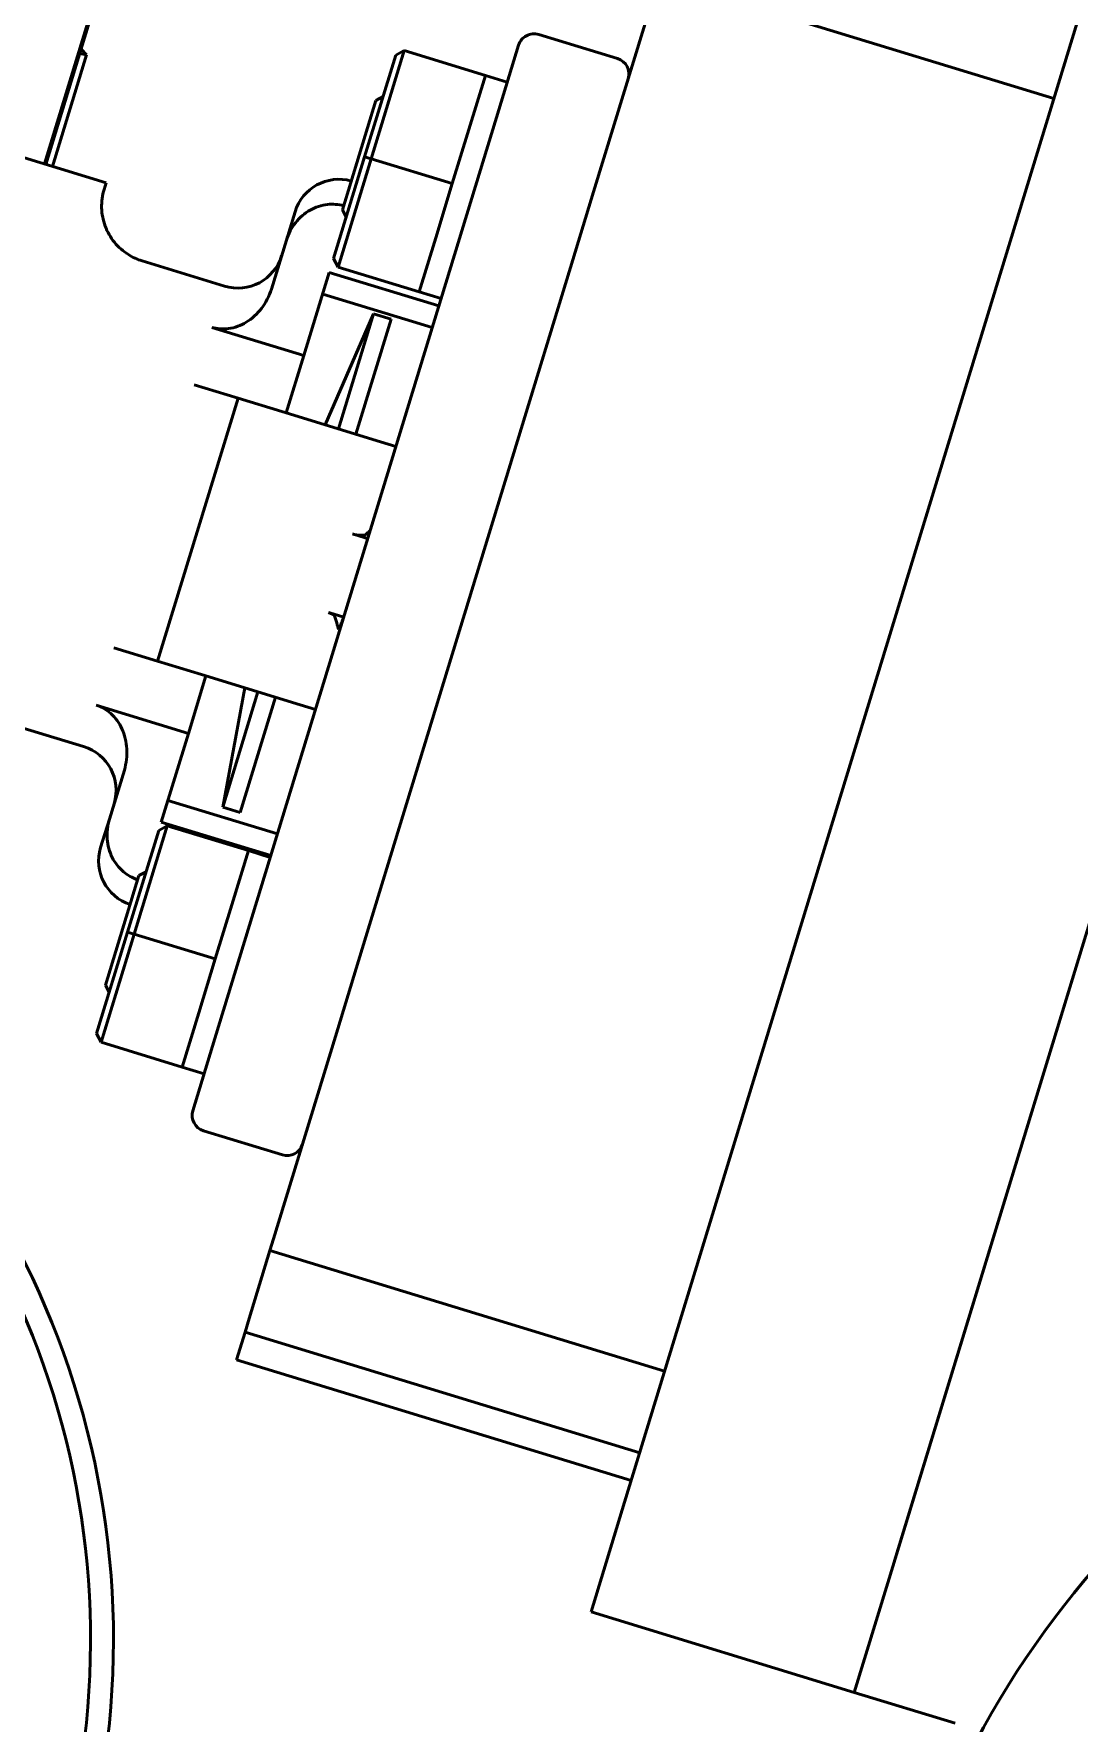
# Model space of a CAD drawing. Header units: inches. Extents: x 11 to 1621, y 11 to 1332.
# Drawn here: x 1297.871 to 1299.666, y 339.736 to 342.637 of the extents above; entities that cross this region are included whole.
import ezdxf

# ---------------------------------------------------------------- set-up
doc = ezdxf.new("R2010")
doc.units = ezdxf.units.IN
doc.header["$LTSCALE"] = 48
doc.header["$MEASUREMENT"] = 0
doc.layers.add('Visible (ANSI)', color=7, linetype='Continuous', lineweight=50)

msp = doc.modelspace()

# ---------------------------------------------------------------- linework, layer by layer
at = {"layer": 'Visible (ANSI)'}
for p, q in [((1298.067855, 342.998532), (1297.888971, 342.41343)), ((1298.070135, 342.997834), (1297.891252, 342.412733)), ((1297.994789, 342.381079), (1296.752345, 342.760932)), ((1298.884994, 340.115223), (1299.690743, 342.750709)), ((1299.621941, 342.525669), (1298.944245, 342.732862)), ((1298.938118, 342.712822), (1298.831907, 342.365421)), ((1298.703096, 342.617386), (1298.66511, 342.493142)), ((1298.873047, 342.594245), (1298.737508, 342.635683)), ((1297.961128, 342.601038), (1297.902506, 342.409292)), ((1297.961128, 342.601038), (1297.94945, 342.603093)), ((1297.951769, 342.610675), (1297.961128, 342.601038)), ((1298.438619, 342.42561), (1298.491971, 342.600117)), ((1298.506719, 342.607959), (1298.449914, 342.422157)), ((1298.491971, 342.600117), (1298.506719, 342.607959)), ((1298.506719, 342.607959), (1298.646023, 342.565369)), ((1300.14254, 342.61258), (1299.336791, 339.977095)), ((1298.617621, 342.472468), (1298.646023, 342.565369)), ((1298.683673, 342.553858), (1298.646023, 342.565369)), ((1300.131029, 342.57493), (1299.348302, 340.014744)), ((1298.457983, 342.522612), (1298.470273, 342.529147)), ((1298.457983, 342.522612), (1298.40043, 342.334363)), ((1298.181661, 340.91185), (1298.66511, 342.493142)), ((1298.589218, 342.379567), (1298.617621, 342.472468)), ((1298.385267, 342.251103), (1298.438619, 342.42561)), ((1298.449914, 342.422157), (1298.393109, 342.236355)), ((1298.438619, 342.42561), (1298.449914, 342.422157)), ((1298.449914, 342.422157), (1298.589218, 342.379567)), ((1297.991335, 342.369784), (1297.994789, 342.381079)), ((1298.560815, 342.286667), (1298.589218, 342.379567)), ((1298.79217, 342.235449), (1298.831907, 342.365421)), ((1298.319212, 342.331295), (1298.304253, 342.282365)), ((1298.40043, 342.334363), (1298.406965, 342.322073)), ((1298.304253, 342.282365), (1298.278532, 342.198235)), ((1298.532413, 342.193766), (1298.560815, 342.286667)), ((1298.19787, 342.203717), (1298.056569, 342.246917)), ((1298.393109, 342.236355), (1298.385267, 342.251103)), ((1298.393109, 342.236355), (1298.532413, 342.193766)), ((1298.334323, 342.084472), (1298.37798, 342.22727)), ((1298.566229, 342.169716), (1298.37798, 342.22727)), ((1298.79217, 342.235449), (1298.428173, 341.044868)), ((1298.554852, 342.132503), (1298.366603, 342.190057)), ((1298.532426, 342.193808), (1298.570076, 342.182298)), ((1298.370888, 341.96556), (1298.454059, 342.156269)), ((1298.393627, 341.958608), (1298.454059, 342.156269)), ((1298.454059, 342.156269), (1298.484178, 342.147061)), ((1298.176193, 342.132817), (1298.334323, 342.084472)), ((1298.423747, 341.949399), (1298.484178, 342.147061)), ((1298.334323, 342.084472), (1298.304201, 341.985948)), ((1298.146072, 342.034293), (1298.221371, 342.011272)), ((1298.221371, 342.011272), (1298.083243, 341.559474)), ((1298.221371, 342.011272), (1298.296671, 341.988251)), ((1298.296671, 341.988251), (1298.466095, 341.936452)), ((1298.466095, 341.936452), (1298.49245, 341.928395)), ((1298.437581, 341.771866), (1298.41764, 341.777963)), ((1298.437581, 341.771866), (1298.437576, 341.771864)), ((1298.437576, 341.771864), (1298.443993, 341.769901)), ((1298.376422, 341.643144), (1298.386608, 341.64003)), ((1298.386605, 341.640035), (1298.386608, 341.64003)), ((1298.402778, 341.635091), (1298.386605, 341.640035)), ((1298.083243, 341.559474), (1298.007943, 341.582496)), ((1298.158542, 341.536453), (1298.083243, 341.559474)), ((1298.166072, 341.534151), (1298.135951, 341.435627)), ((1298.158542, 341.536453), (1298.327967, 341.484655)), ((1298.232759, 341.513763), (1298.195068, 341.309149)), ((1297.977822, 341.483972), (1298.135951, 341.435627)), ((1298.195068, 341.309149), (1298.255499, 341.50681)), ((1298.225188, 341.29994), (1298.285619, 341.497602)), ((1298.354321, 341.476597), (1298.327967, 341.484655)), ((1297.956145, 341.413072), (1297.814844, 341.456272)), ((1298.135951, 341.435627), (1298.089368, 341.283261)), ((1298.000362, 341.288382), (1298.026082, 341.372511)), ((1298.288994, 341.26292), (1298.100745, 341.320474)), ((1298.195068, 341.309149), (1298.225188, 341.29994)), ((1298.000362, 341.288382), (1297.985402, 341.239451)), ((1298.277617, 341.225708), (1298.089368, 341.283261)), ((1298.031654, 341.094489), (1298.085006, 341.268996)), ((1298.099755, 341.276838), (1298.042949, 341.091036)), ((1298.085006, 341.268996), (1298.099755, 341.276838)), ((1298.099755, 341.276838), (1298.239059, 341.234248)), ((1298.210656, 341.141347), (1298.239059, 341.234248)), ((1298.276709, 341.222737), (1298.239059, 341.234248)), ((1298.051019, 341.191491), (1297.993465, 341.003242)), ((1298.051019, 341.191491), (1298.063309, 341.198026)), ((1298.182254, 341.048446), (1298.210656, 341.141347)), ((1297.978302, 340.919982), (1298.031654, 341.094489)), ((1298.042949, 341.091036), (1297.986144, 340.905234)), ((1298.031654, 341.094489), (1298.042949, 341.091036)), ((1298.042949, 341.091036), (1298.182254, 341.048446)), ((1298.153851, 340.955545), (1298.182254, 341.048446)), ((1298.388437, 340.914896), (1298.428173, 341.044868)), ((1297.993465, 341.003242), (1298, 340.990952)), ((1298.125448, 340.862644), (1298.153851, 340.955545)), ((1297.986144, 340.905234), (1297.978302, 340.919982)), ((1297.986144, 340.905234), (1298.125448, 340.862644)), ((1298.181661, 340.91185), (1298.143676, 340.787606)), ((1298.388437, 340.914896), (1298.282226, 340.567495)), ((1298.125461, 340.862687), (1298.163111, 340.851176)), ((1298.297512, 340.711755), (1298.161973, 340.753194)), ((1298.276099, 340.547455), (1298.282226, 340.567495)), ((1298.240528, 340.431107), (1298.276099, 340.547455)), ((1298.276099, 340.547455), (1298.953795, 340.340263)), ((1298.233318, 340.407525), (1298.240528, 340.431107)), ((1298.233318, 340.407525), (1298.218808, 340.360065)), ((1298.911014, 340.200332), (1298.233318, 340.407525)), ((1298.218808, 340.360065), (1298.896504, 340.152873)), ((1298.884994, 340.115223), (1298.82744, 339.926974)), ((1299.336791, 339.977095), (1299.279238, 339.788846)), ((1298.82744, 339.926974), (1299.279238, 339.788846)), ((1299.279238, 339.788846), (1299.452501, 339.735874))]:
    msp.add_line(p, q, dxfattribs=at)
for centre, radius, start, end in [((1247.196979, 358.380235), 51.6875, 340.5924941, 354.6749842), ((1298.72945, 342.609329), 0.027559, 73, 163), ((1298.86499, 342.56789), 0.027559, 343, 73), ((1298.394512, 342.308274), 0.07874, 74.432544, 163), ((1298.220891, 342.279017), 0.07874, 253, 343), ((1297.933124, 341.337772), 0.07874, 343, 73), ((1298.060702, 341.21643), 0.07874, 163, 251.567456), ((1296.550623, 339.879276), 1.456693, 270.477896, 53.254802), ((1296.550623, 339.879276), 1.417323, 270.979733, 52.682492), ((1298.170031, 340.779549), 0.027559, 163, 253), ((1298.30557, 340.73811), 0.027559, 253, 343), ((1300.881393, 338.969666), 1.574803, 112.194967, 178)]:
    msp.add_arc(centre, radius, start, end, dxfattribs=at)
for centre, major_axis, ratio, start_param, end_param in [((1298.417657, 341.703942), (0.026147, 0.078767), 0.05737022, 0.41584263, 0.55026337), ((1298.406447, 341.707675), (0.026061, 0.078487), 0.05744872, 3.66516804, 3.69284502)]:
    msp.add_ellipse(centre, major_axis=major_axis, ratio=ratio, start_param=start_param, end_param=end_param, dxfattribs=at)
for points, knots in [([(1297.991335, 342.369784), (1297.988229, 342.359623), (1297.986771, 342.348816), (1297.98738, 342.327534), (1297.989467, 342.316785), (1297.996884, 342.296786), (1298.002308, 342.287276), (1298.015747, 342.270713), (1298.023935, 342.263445), (1298.040281, 342.253136), (1298.04829, 342.24946), (1298.056569, 342.246917)], [0, 0, 0, 0, 0.080960744, 0.080960744, 0.162235064, 0.162235064, 0.243498247, 0.243498247, 0.324761925, 0.324761925, 0.390758341, 0.390758341, 0.390758341, 0.390758341]), ([(1298.402639, 342.34159), (1298.393926, 342.343947), (1298.383496, 342.344774), (1298.36495, 342.342719), (1298.353742, 342.339039), (1298.336145, 342.329175), (1298.326751, 342.321067), (1298.313493, 342.304441), (1298.307446, 342.292811), (1298.304253, 342.282365)], [0.004943741, 0.004943741, 0.004943741, 0.004943741, 0.072218735, 0.072218735, 0.147130894, 0.147130894, 0.225931358, 0.225931358, 0.309168239, 0.309168239, 0.309168239, 0.309168239]), ([(1298.278532, 342.198235), (1298.275116, 342.187064), (1298.268684, 342.174607), (1298.254724, 342.156491), (1298.244817, 342.147429), (1298.226546, 342.136363), (1298.215126, 342.132052), (1298.19596, 342.129376), (1298.184971, 342.130133), (1298.176193, 342.132817)], [-0.957682418, -0.957682418, -0.957682418, -0.957682418, -0.868663282, -0.868663282, -0.783405476, -0.783405476, -0.705892069, -0.705892069, -0.635947237, -0.635947237, -0.635947237, -0.635947237]), ([(1298.43975, 341.776602), (1298.438073, 341.776279), (1298.436166, 341.776039), (1298.431242, 341.775784), (1298.428101, 341.775889), (1298.422436, 341.776702), (1298.420018, 341.777237), (1298.41764, 341.777963)], [-0.286975503, -0.286975503, -0.286975503, -0.286975503, -0.2679673126, -0.2679673126, -0.2419719732, -0.2419719732, -0.222890169, -0.222890169, -0.222890169, -0.222890169]), ([(1298.448426, 341.784401), (1298.448408, 341.784341), (1298.448376, 341.784271), (1298.448326, 341.784186), (1298.448322, 341.784179), (1298.448315, 341.784168), (1298.448313, 341.784163), (1298.448308, 341.784156), (1298.448306, 341.784153), (1298.448303, 341.784147), (1298.448301, 341.784144), (1298.448297, 341.784139), (1298.448296, 341.784136), (1298.448291, 341.784129), (1298.448289, 341.784125), (1298.44828, 341.784112), (1298.448274, 341.784103), (1298.448219, 341.784019), (1298.44816, 341.783938), (1298.448076, 341.783831), (1298.448061, 341.783811), (1298.447589, 341.783228), (1298.446769, 341.782428), (1298.444122, 341.78008), (1298.442038, 341.778383), (1298.43975, 341.776602)], [-0.0524161984, -0.0524161984, -0.0524161984, -0.0524161984, -0.0490577958, -0.0490577958, -0.048765919, -0.048765919, -0.0485912111, -0.0485912111, -0.0484654763, -0.0484654763, -0.0483539014, -0.0483539014, -0.0482326845, -0.0482326845, -0.0480727939, -0.0480727939, -0.0477159604, -0.0477159604, -0.0448155563, -0.0448155563, -0.0441770285, -0.0441770285, -0.0261263922, -0.0261263922, -0.000001, -0.000001, -0.000001, -0.000001]), ([(1298.376422, 341.643144), (1298.377152, 341.64292), (1298.37788, 341.642679), (1298.381287, 341.641455), (1298.383817, 341.64027), (1298.386132, 341.638954)], [-0.222890169, -0.222890169, -0.222890169, -0.222890169, -0.2170251215, -0.2170251215, -0.195203458, -0.195203458, -0.195203458, -0.195203458]), ([(1298.386132, 341.638954), (1298.387791, 341.634461), (1298.389345, 341.629898), (1298.392132, 341.62095), (1298.393224, 341.616934), (1298.393882, 341.613868)], [-0.0645363903, -0.0645363903, -0.0645363903, -0.0645363903, -0.0338155102, -0.0338155102, 0, 0, 0, 0]), ([(1298.393882, 341.613868), (1298.394676, 341.61394), (1298.395275, 341.613924), (1298.396035, 341.613723), (1298.396189, 341.613541), (1298.396111, 341.613284)], [-0.0292735664, -0.0292735664, -0.0292735664, -0.0292735664, -0.0146352018, -0.0146352018, -0.000001, -0.000001, -0.000001, -0.000001]), ([(1297.977822, 341.483972), (1297.9866, 341.481288), (1297.996133, 341.475772), (1298.010526, 341.462836), (1298.017582, 341.452875), (1298.026543, 341.433484), (1298.029688, 341.420431), (1298.031131, 341.397606), (1298.029498, 341.383683), (1298.026082, 341.372511)], [0.635947237, 0.635947237, 0.635947237, 0.635947237, 0.705892069, 0.705892069, 0.783405476, 0.783405476, 0.868663282, 0.868663282, 0.957682418, 0.957682418, 0.957682418, 0.957682418]), ([(1298.000362, 341.288382), (1297.997168, 341.277935), (1297.995678, 341.264912), (1297.997372, 341.243715), (1298.000625, 341.23174), (1298.009698, 341.213723), (1298.016933, 341.204404), (1298.031159, 341.192329), (1298.040267, 341.187183), (1298.04881, 341.184265)], [-0.309168239, -0.309168239, -0.309168239, -0.309168239, -0.225931358, -0.225931358, -0.147130894, -0.147130894, -0.072218735, -0.072218735, -0.004943741, -0.004943741, -0.004943741, -0.004943741])]:
    msp.add_open_spline(points, degree=3, knots=knots, dxfattribs=at)
msp.add_open_spline([(1298.056569, 342.246917), (1298.056569, 342.246917), (1298.056569, 342.246917), (1298.056569, 342.246917)], degree=3, dxfattribs=at)
msp.add_rational_spline([(1298.402723, 341.634912), (1298.402458, 341.634224), (1298.402199, 341.633552), (1298.396886, 341.619787), (1298.393882, 341.613868)], [0.995814381342, 0.997846252692, 1, 0.957656279762, 0.96242185096], degree=2, knots=[0.9637804655, 0.9637804655, 0.9637804655, 0.9642857143, 0.9642857143, 0.9742191512, 0.9742191512, 0.9742191512], dxfattribs=at)

doc.saveas('drawing.dxf')
